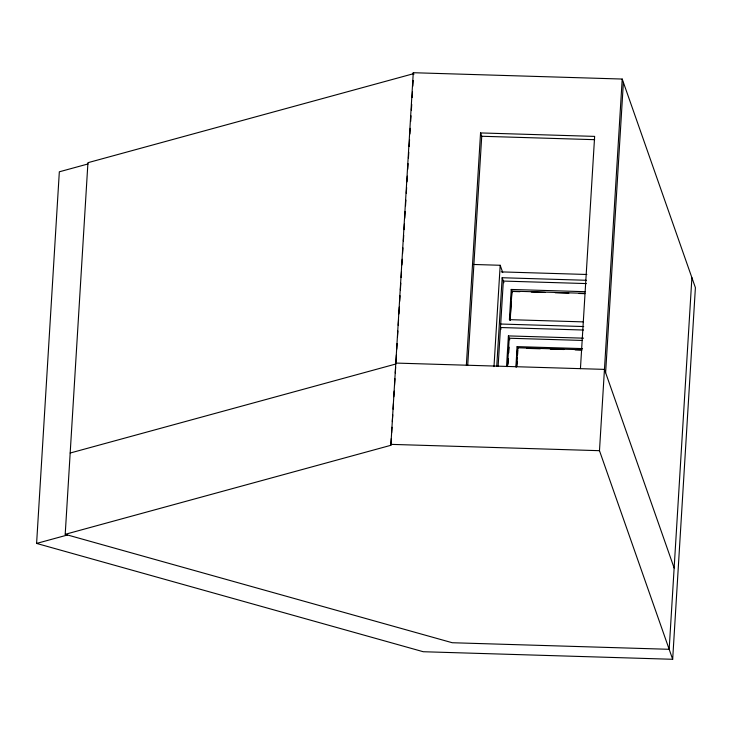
<?xml version="1.0" encoding="UTF-8"?>
<svg xmlns="http://www.w3.org/2000/svg" width="732" height="732" viewBox="0 0 732 732"><rect width="100%" height="100%" fill="white"/><g stroke="black" fill="none" stroke-linecap="round" stroke-linejoin="round"><path stroke-width="1.1" d="M413.607 73.667L87.941 162.687L65.203 534.323L390.87 445.303L413.269 72.715L622.209 79.047L695.4 287.649L672.671 659.285L423.252 651.727L36.6 543.428L59.329 171.8L88.133 163.922M390.87 445.303L391.291 438.532M391.629 432.887L391.977 427.241M392.325 421.595L392.736 414.815M393.084 409.17L393.432 403.524M393.843 396.753L394.191 391.108M394.53 385.462L394.951 378.691M395.289 373.046L395.637 367.4M395.985 361.736L396.405 354.901M396.753 349.21L397.101 343.518M397.513 336.683L397.869 330.992M398.217 325.301L398.565 319.6M398.913 313.909L399.324 307.083M399.672 301.392L400.02 295.691M400.377 290L400.788 283.174M401.136 277.474L401.484 271.782M401.905 264.957L402.252 259.256M402.6 253.565L402.948 247.873M403.369 241.038L403.716 235.347M404.064 229.656L404.412 223.965M404.759 218.273L405.18 211.438M405.528 205.747L405.876 200.056M406.287 193.221L406.644 187.529M406.992 181.838L407.34 176.147M407.751 169.312L408.099 163.62M408.447 157.929L408.795 152.229M409.142 146.537L409.563 139.711M409.911 134.011L410.259 128.32M410.679 121.494L411.027 115.793M411.375 110.102L411.723 104.411M412.143 97.576L412.491 91.884M412.839 86.193L413.187 80.502M466.357 365.204L480.558 132.931L594.64 136.39L580.439 368.654M467.73 365.112L481.729 136.262L480.558 132.931M493.99 366.613L500.185 265.277L473 264.453M496.735 366.485L502.161 277.739L586.305 280.283M498.126 366.22L503.332 281.07L586.332 283.577M506.526 366.586L508.401 335.906L583.55 338.175M585.261 291.693L511.238 289.451L509.399 319.646L583.413 321.888M510.048 320.186L511.824 291.116L584.703 293.322M507.477 366.641L509.216 338.23L582.279 340.444M510.167 320.525L511.329 301.511M511.467 299.278L511.942 291.446L519.912 291.684M508.035 364.234L508.383 358.552M508.731 352.87L509.079 347.188M515.877 366.988L517.131 346.62L582.544 348.597M516.362 367.025L517.533 347.782L581.821 349.731M516.545 366.229L517.094 357.17M517.24 354.91L517.652 348.112M516.902 365.927L517.185 361.398M517.597 354.608L517.872 350.079M672.671 659.285L599.481 450.683L622.209 79.047M605.62 372.707L623.38 82.368M691.896 277.666L669.167 649.302L452.257 642.733L65.203 534.323M70.181 453.026L395.847 364.005M36.6 543.428L67.536 534.973M481.729 136.262L594.668 139.675M501.246 271.892L586.863 274.482M531.304 292.031L544.965 292.443M555.213 292.754L568.874 293.166M579.122 293.477L584.822 293.651M500.706 324.029L583.706 326.545M583.496 330.031L500.496 327.524L501.072 329.18M526.674 348.386L540.207 348.798M550.354 349.1L563.896 349.512M575.169 349.859L581.94 350.061M395.509 363.063L604.458 369.385L674.145 568.005M390.54 444.351L599.481 450.683M511.238 289.451L512.116 291.949M500.185 265.277L502.738 272.551M502.161 277.739L503.918 282.726M517.131 346.62L517.945 348.944M508.401 335.906L509.765 339.785M413.269 72.715L413.855 74.38"/></g></svg>
